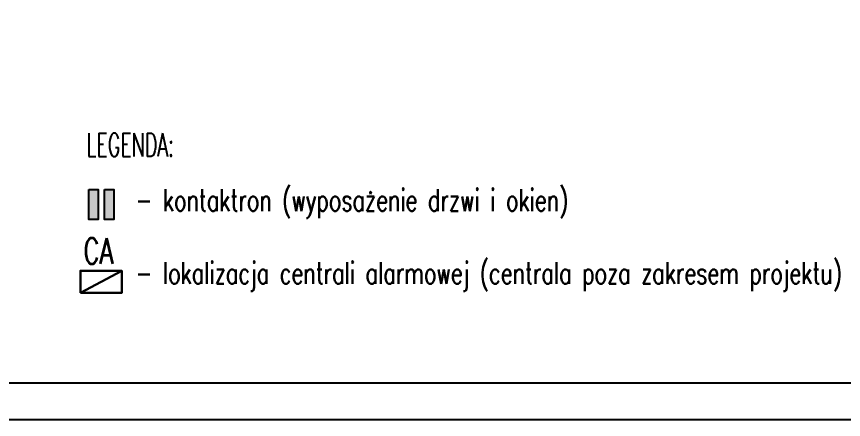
# Model space of a CAD drawing. Header units: millimetres. Extents: x 1780 to 154263, y -7240 to 17216.
# Drawn here: x 151651 to 152786, y 2437 to 2990 of the extents above; entities that cross this region are included whole.
import ezdxf

# ---------------------------------------------------------------- set-up
doc = ezdxf.new("R2010")
doc.units = ezdxf.units.MM
doc.layers.add('2d_SX_rewizja 18 września', color=210, linetype='Continuous')
doc.layers.add('60 instalacje elektryka', color=10, linetype='Continuous')
doc.styles.add('OPIS', font='simplex.shx', dxfattribs={"width": 0.7, "height": 4})

# ---------------------------------------------------------------- blocks, each defined once
blk = doc.blocks.new('kontaktron')
at = {"layer": '60 instalacje elektryka', "transparency": 33554687}
h = blk.add_hatch(color=256, dxfattribs=at)
h.dxf.hatch_style = 1
h.paths.add_polyline_path([(98382.7, -9882.7), (98405.3, -9882.7), (98405.3, -9956.7), (98382.7, -9956.7)])
h = blk.add_hatch(color=256, dxfattribs=at)
h.dxf.hatch_style = 1
h.paths.add_polyline_path([(98421.3, -9882.7), (98443.8, -9882.7), (98443.8, -9956.7), (98421.3, -9956.7)])
at = {"layer": '60 instalacje elektryka'}
for points in [[(98382.7, -9882.7), (98405.3, -9882.7), (98405.3, -9956.7), (98382.7, -9956.7)], [(98421.3, -9882.7), (98443.8, -9882.7), (98443.8, -9956.7), (98421.3, -9956.7)], [(98421.3, -9882.7), (98443.8, -9882.7), (98443.8, -9956.7), (98421.3, -9956.7)]]:
    blk.add_lwpolyline(points, close=True, dxfattribs=at)

msp = doc.modelspace()

# ---------------------------------------------------------------- linework, layer by layer
at = {"layer": '60 instalacje elektryka', "lineweight": 30}
msp.add_line((151795.5, 2641.2), (151738.7, 2610.9), dxfattribs=at)
at = {"layer": '60 instalacje elektryka'}
for points in [[(154262.8, 5410.6), (150058.2, 5410.6), (150058.2, 2437.4), (154262.8, 2437.4)], [(150149.7, 2487.4), (154211.6, 2487.4), (154211.6, 5360.6), (150149.7, 5360.6)]]:
    msp.add_lwpolyline(points, close=True, dxfattribs=at)
at = {"layer": '60 instalacje elektryka', "lineweight": 30}
msp.add_lwpolyline([(151738.7, 2610.9), (151795.5, 2610.9), (151795.5, 2641.2), (151738.7, 2641.2)], close=True, dxfattribs=at)

# ---------------------------------------------------------------- block references
at = {"layer": '2d_SX_rewizja 18 września', "xscale": 0.5599999999999999, "yscale": 0.5599999999999999, "zscale": 0.5599999999999999}
msp.add_blockref('kontaktron', (96656, 8287.2), dxfattribs=at)

# ---------------------------------------------------------------- texts
at = {"layer": '60 instalacje elektryka', "color": 7, "lineweight": -3, "attachment_point": 1, "style": 'OPIS'}
for s, insert, char_height, width in [('{\\W0.6;\\C256;LEGENDA:}', (151746.9, 2829.8), 31.788, 158.699), ('\\pxsm1;{\\C256;- kontaktron (wyposażenie drzwi i okien)\\P\\P- lokalizacja centrali alarmowej (centrala poza zakresem projektu) }', (151814.2, 2753.2), 30, 1106.795)]:
    msp.add_mtext(s, dxfattribs=dict(at, insert=insert, char_height=char_height, width=width))
at = {"layer": '60 instalacje elektryka', "lineweight": 30, "insert": (151742.9, 2685.9), "char_height": 35, "width": 50.167, "attachment_point": 1, "style": 'OPIS'}
msp.add_mtext('\\pxql;CA', dxfattribs=at)

doc.saveas('drawing.dxf')
